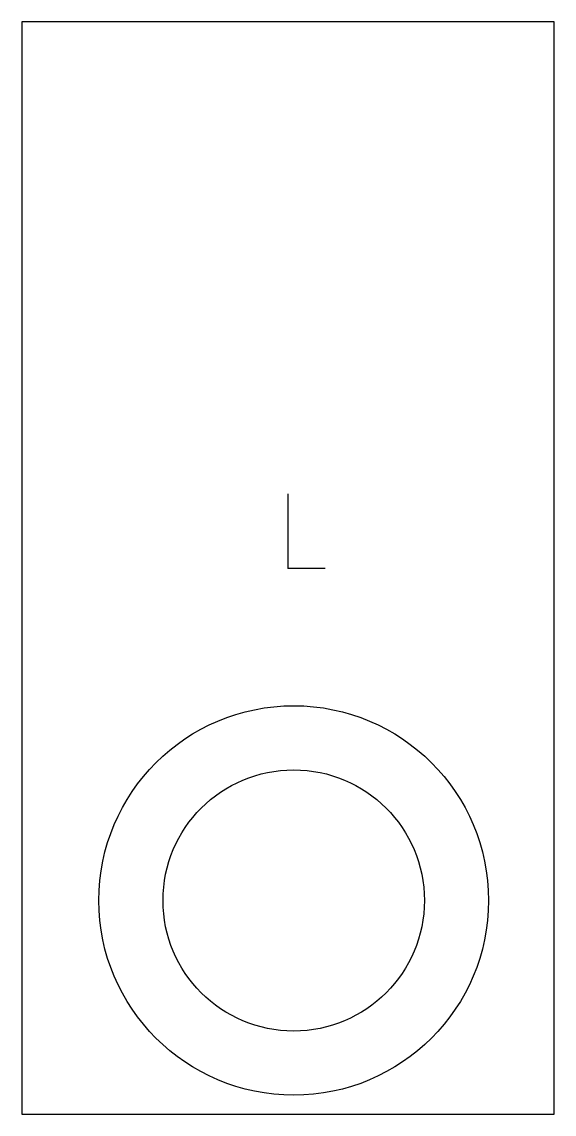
# Model space of a CAD drawing. Header units: millimetres. Extents: x -28 to 28, y -58 to 58.
import ezdxf

# ---------------------------------------------------------------- set-up
doc = ezdxf.new("R2010")
doc.units = ezdxf.units.MM
doc.header["$PDSIZE"] = -1

msp = doc.modelspace()

# ---------------------------------------------------------------- linework, layer by layer
at = {"color": 7, "linetype": 'Continuous', "lineweight": 25}
for p, q in [((-28, 57.5), (-28, -57.5)), ((28, 57.5), (-28, 57.5)), ((28, -57.5), (28, 57.5)), ((-28, -57.5), (28, -57.5))]:
    msp.add_line(p, q, dxfattribs=at)
at = {"color": 7, "linetype": 'Continuous'}
for q in [(0, 7.8), (3.9, 0)]:
    msp.add_line((0, 0), q, dxfattribs=at)
at = {"color": 7, "linetype": 'Continuous', "lineweight": 25}
for radius in [20.5, 13.75]:
    msp.add_circle((0.6, -35), radius, dxfattribs=at)
at = {"color": 7, "linetype": 'Continuous'}
msp.add_point((0, 0), dxfattribs=at)

doc.saveas('drawing.dxf')
